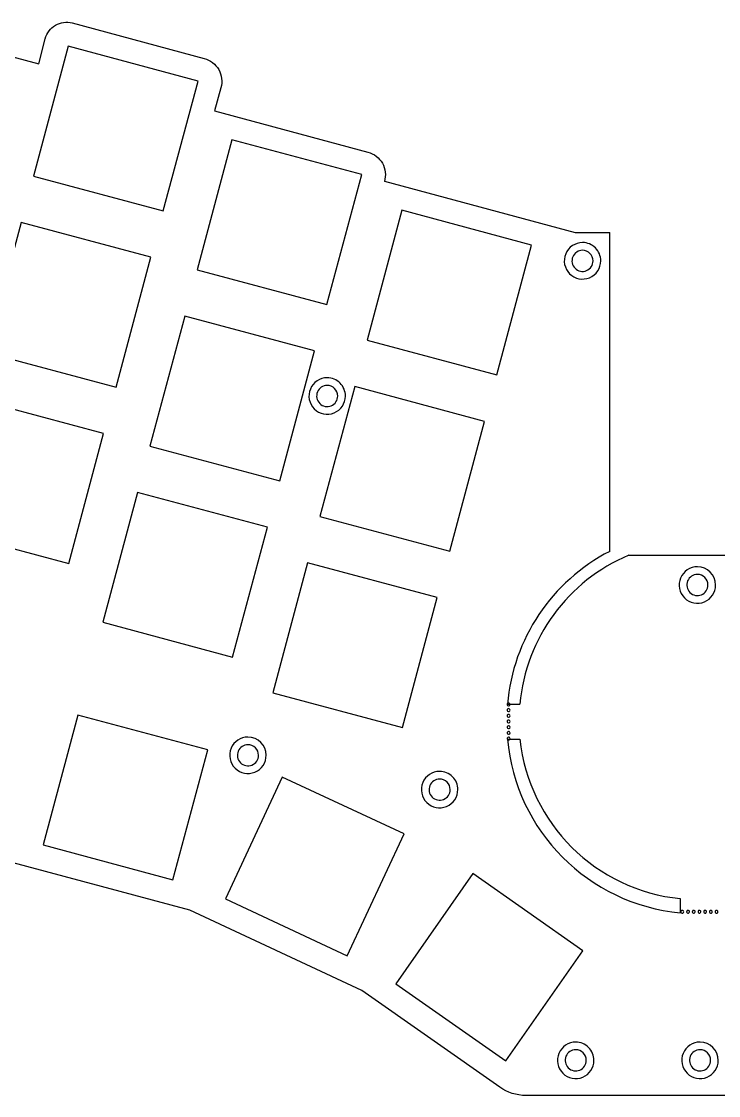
# Model space of a CAD drawing. Extents: x 0 to 291, y -112 to -1.
# Drawn here: x 75.1 to 147.7, y -112.4 to -0.6 of the extents above; entities that cross this region are included whole.
import ezdxf

# ---------------------------------------------------------------- set-up
doc = ezdxf.new("R2010")
doc.units = 0
doc.layers.get('0').update_dxf_attribs({"linetype": 'CONTINUOUS'})

msp = doc.modelspace()

# ---------------------------------------------------------------- linework, layer by layer
at = {"color": 7}
for points in [[(60.705922, -0.694196), (76.92499, -5.040027)], [(80.396545, -0.792876), (94.150841, -4.477779)], [(76.92499, -5.040027), (77.595839, -2.429207)], [(95.898612, -7.540667), (95.228201, -9.944761)], [(95.228201, -9.944761), (111.214082, -14.227521)], [(112.935862, -17.275685), (132.803719, -22.596978)], [(132.803719, -22.596978), (136.405467, -22.591524)], [(136.405467, -55.801465), (136.405467, -22.591524)], [(138.405463, -56.201464), (152.805438, -56.201464)], [(125.745486, -71.701437), (127.045484, -71.701437)], [(92.652642, -93.162538), (21.312561, -74.05473)], [(125.745486, -75.34143), (127.045484, -75.34143)], [(143.765454, -91.951401), (143.765454, -93.431398)], [(110.572305, -101.519123), (92.652642, -93.162538)], [(124.954737, -111.591262), (110.572305, -101.519123)], [(163.742662, -112.448711), (127.66586, -112.446278)]]:
    msp.add_lwpolyline(points, dxfattribs=at)
for points in [[(93.508491, -6.832811), (79.985554, -3.20935), (76.362093, -16.732287), (89.88503, -20.355748)], [(110.56696, -16.579984), (97.044023, -12.956523), (93.420562, -26.47946), (106.943499, -30.102921)], [(128.27247, -23.912348), (114.749533, -20.288887), (111.126073, -33.811824), (124.64901, -37.435285)], [(88.590937, -25.185367), (75.068, -21.561907), (71.444539, -35.084844), (84.967476, -38.708304)], [(133.575472, -23.651522)], [(133.575472, -24.451521)], [(105.649408, -34.932546), (92.126471, -31.309085), (88.50301, -44.832022), (102.025947, -48.455483)], [(106.969191, -37.727288)], [(123.354919, -42.264912), (109.831982, -38.641451), (106.208522, -52.164388), (119.731459, -55.787849)], [(106.969191, -38.527287)], [(83.67338, -43.537928), (70.150443, -39.914467), (66.526982, -53.437404), (80.049919, -57.060865)], [(100.731852, -53.285097), (87.208915, -49.661637), (83.585455, -63.184574), (97.108392, -66.808034)], [(118.437367, -60.617467), (104.91443, -56.994007), (101.290969, -70.516944), (114.813906, -74.140404)], [(145.545451, -57.401462)], [(145.545451, -58.201461)], [(125.875486, -71.580187)], [(125.875486, -71.580188)], [(125.875486, -71.580188)], [(125.875486, -71.580188)], [(125.875486, -71.580188)], [(125.875486, -72.173936)], [(125.875486, -72.173936)], [(125.875486, -72.173936)], [(125.875486, -72.173936)], [(125.875486, -72.173936)], [(94.520207, -76.46728), (80.99727, -72.84382), (77.37381, -86.366757), (90.896747, -89.990217)], [(125.875486, -72.767685)], [(125.875486, -72.767685)], [(125.875486, -72.767685)], [(125.875486, -72.767685)], [(125.875486, -72.767685)], [(125.875486, -73.361434)], [(125.875486, -73.361434)], [(125.875486, -73.361434)], [(125.875486, -73.361434)], [(125.875486, -73.361434)], [(125.875486, -73.955183)], [(125.875486, -73.955183)], [(125.875486, -73.955183)], [(125.875486, -73.955183)], [(125.875486, -73.955183)], [(125.875486, -74.548932)], [(125.875486, -74.548932)], [(125.875486, -74.548932)], [(125.875486, -74.548932)], [(125.875486, -74.548932)], [(98.708986, -75.12703)], [(98.708986, -75.927028)], [(125.875486, -75.142681)], [(125.875486, -75.142681)], [(125.875486, -75.142681)], [(125.875486, -75.142681)], [(125.875486, -75.142681)], [(114.982977, -85.213614), (102.29469, -79.296969), (96.378046, -91.985256), (109.066332, -97.9019)], [(118.680488, -78.699452)], [(118.680488, -79.499451)], [(133.6161, -97.380388), (122.147992, -89.350332), (114.117936, -100.81844), (125.586044, -108.848496)], [(143.974203, -93.171399)], [(143.974203, -93.171399)], [(143.974203, -93.171399)], [(143.974203, -93.171399)], [(143.974203, -93.171399)], [(144.567952, -93.171399)], [(144.567952, -93.171399)], [(144.567952, -93.171399)], [(144.567952, -93.171399)], [(144.567952, -93.171399)], [(145.161701, -93.171399)], [(145.161701, -93.171399)], [(145.161701, -93.171399)], [(145.161701, -93.171399)], [(145.161701, -93.171399)], [(145.75545, -93.171399)], [(145.75545, -93.171399)], [(145.75545, -93.171399)], [(145.75545, -93.171399)], [(145.75545, -93.171399)], [(146.349199, -93.171399)], [(146.349199, -93.171399)], [(146.349199, -93.171399)], [(146.349199, -93.171399)], [(146.349199, -93.171399)], [(146.942948, -93.171399)], [(146.942948, -93.171399)], [(146.942948, -93.171399)], [(146.942948, -93.171399)], [(146.942948, -93.171399)], [(147.536697, -93.171399)], [(147.536697, -93.171399)], [(147.536697, -93.171399)], [(147.536697, -93.171399)], [(147.536697, -93.171399)], [(132.867002, -106.8874)], [(145.818979, -106.8874)], [(132.867002, -107.687399)], [(145.818979, -107.687399)]]:
    msp.add_lwpolyline(points, close=True, dxfattribs=at)
for points in [[(77.595839, -2.429207), (77.747466, -1.839105), (78.128767, -1.334143), (78.654835, -1.026785)], [(78.654835, -1.026785), (79.180889, -0.719435), (79.808028, -0.635208), (80.396545, -0.792876)], [(94.150841, -4.477779), (94.790655, -4.649195), (95.335357, -5.069335), (95.663644, -5.644628)], [(95.663644, -5.644628), (95.991934, -6.219938), (96.07653, -6.902641), (95.898612, -7.540667)], [(111.214082, -14.227521), (111.850434, -14.398007), (112.391397, -14.81742), (112.715042, -15.39122)], [(112.715042, -15.39122), (113.038683, -15.965041), (113.117783, -16.644948), (112.934507, -17.277724)], [(133.575472, -23.651522), (132.806995, -23.651522), (132.114187, -24.114441), (131.820104, -24.824421)], [(133.575472, -24.451521), (133.130564, -24.451521), (132.729465, -24.719527), (132.559206, -25.130568)], [(134.918972, -24.208018), (134.562654, -23.8517), (134.079382, -23.651522), (133.575472, -23.651522)], [(134.353288, -24.773703), (134.146998, -24.567413), (133.86721, -24.451521), (133.575472, -24.451521)], [(135.475469, -25.551519), (135.475469, -25.047608), (135.275291, -24.564337), (134.918972, -24.208018)], [(131.820104, -24.824421), (131.526021, -25.534402), (131.688576, -26.351624), (132.231971, -26.895019)], [(132.559206, -25.130568), (132.388947, -25.541609), (132.483059, -26.014738), (132.797656, -26.329335)], [(133.996423, -26.567784), (134.407464, -26.397526), (134.67547, -25.996426), (134.67547, -25.551519)], [(134.302569, -27.306887), (135.012549, -27.012803), (135.475469, -26.319996), (135.475469, -25.551519)], [(134.67547, -25.551519), (134.67547, -25.259781), (134.559578, -24.979992), (134.353288, -24.773703)], [(132.797656, -26.329335), (133.112253, -26.643932), (133.585382, -26.738043), (133.996423, -26.567784)], [(132.231971, -26.895019), (132.775367, -27.438414), (133.592589, -27.60097), (134.302569, -27.306887)], [(106.969191, -37.727288), (106.200714, -37.727288), (105.507907, -38.190207), (105.213823, -38.900187)], [(108.312692, -38.283784), (107.956373, -37.927466), (107.473102, -37.727288), (106.969191, -37.727288)], [(105.213823, -38.900187), (104.91974, -39.610168), (105.082295, -40.42739), (105.625691, -40.970785)], [(106.969191, -38.527287), (106.524283, -38.527287), (106.123184, -38.795293), (105.952925, -39.206334)], [(107.747007, -38.849469), (107.540718, -38.643179), (107.260929, -38.527287), (106.969191, -38.527287)], [(108.069189, -39.627285), (108.069189, -39.335547), (107.953297, -39.055758), (107.747007, -38.849469)], [(108.869188, -39.627285), (108.869188, -39.123374), (108.66901, -38.640103), (108.312692, -38.283784)], [(105.952925, -39.206334), (105.782667, -39.617375), (105.876778, -40.090504), (106.191375, -40.405101)], [(107.390142, -40.64355), (107.801183, -40.473292), (108.069189, -40.072192), (108.069189, -39.627285)], [(107.696288, -41.382653), (108.406268, -41.088569), (108.869188, -40.395762), (108.869188, -39.627285)], [(105.625691, -40.970785), (106.169086, -41.51418), (106.986308, -41.676736), (107.696288, -41.382653)], [(106.191375, -40.405101), (106.505972, -40.719698), (106.979101, -40.813809), (107.390142, -40.64355)], [(136.405467, -55.801465), (130.359145, -58.92107), (126.334974, -64.923351), (125.745485, -71.701437)], [(138.405463, -56.201464), (132.039091, -58.863821), (127.667288, -64.828868), (127.045483, -71.701437)], [(145.545451, -57.401462), (144.776974, -57.401462), (144.084166, -57.864381), (143.790083, -58.574362)], [(147.445447, -59.301459), (147.445447, -58.25212), (146.59479, -57.401462), (145.545451, -57.401462)], [(143.790083, -58.574362), (143.495999, -59.284342), (143.658555, -60.101564), (144.20195, -60.644959)], [(144.529185, -58.880508), (144.358926, -59.291549), (144.453037, -59.764678), (144.767635, -60.079275)], [(145.545451, -58.201461), (145.100543, -58.201461), (144.699444, -58.469467), (144.529185, -58.880508)], [(146.323267, -58.523643), (146.116977, -58.317353), (145.837188, -58.201461), (145.545451, -58.201461)], [(146.645449, -59.301459), (146.645449, -59.009721), (146.529556, -58.729932), (146.323267, -58.523643)], [(144.767635, -60.079275), (145.082232, -60.393872), (145.555361, -60.487983), (145.966402, -60.317724)], [(145.966402, -60.317724), (146.377443, -60.147466), (146.645449, -59.746366), (146.645449, -59.301459)], [(146.272548, -61.056827), (146.982528, -60.762743), (147.445447, -60.069936), (147.445447, -59.301459)], [(144.20195, -60.644959), (144.745345, -61.188355), (145.562568, -61.35091), (146.272548, -61.056827)], [(125.736904, -71.672784), (125.713687, -71.728835), (125.72652, -71.793353), (125.76942, -71.836253)], [(125.736904, -71.672785), (125.713687, -71.728835), (125.726521, -71.793353), (125.76942, -71.836252)], [(125.736904, -71.672785), (125.713687, -71.728835), (125.726521, -71.793353), (125.76942, -71.836252)], [(125.736904, -71.672785), (125.713687, -71.728835), (125.726521, -71.793353), (125.76942, -71.836252)], [(125.736904, -71.672785), (125.713687, -71.728835), (125.726521, -71.793353), (125.76942, -71.836252)], [(125.736904, -72.266533), (125.713687, -72.322584), (125.726521, -72.387102), (125.76942, -72.430001)], [(125.736904, -72.266533), (125.713687, -72.322584), (125.72652, -72.387102), (125.76942, -72.430002)], [(125.736904, -72.266533), (125.713687, -72.322584), (125.726521, -72.387102), (125.76942, -72.430001)], [(125.736904, -72.266533), (125.713687, -72.322584), (125.726521, -72.387102), (125.76942, -72.430001)], [(125.736904, -72.266533), (125.713687, -72.322584), (125.726521, -72.387102), (125.76942, -72.430001)], [(125.875486, -71.580187), (125.814816, -71.580187), (125.760121, -71.616733), (125.736904, -71.672784)], [(125.875486, -71.580188), (125.814817, -71.580188), (125.760121, -71.616734), (125.736904, -71.672785)], [(125.875486, -71.580188), (125.814817, -71.580188), (125.760121, -71.616734), (125.736904, -71.672785)], [(125.875486, -71.580188), (125.814817, -71.580188), (125.760121, -71.616734), (125.736904, -71.672785)], [(125.875486, -71.580188), (125.814817, -71.580188), (125.760121, -71.616734), (125.736904, -71.672785)], [(125.875486, -72.173936), (125.814817, -72.173936), (125.760121, -72.210483), (125.736904, -72.266533)], [(125.875486, -72.173936), (125.814816, -72.173936), (125.760121, -72.210482), (125.736904, -72.266533)], [(125.875486, -72.173936), (125.814817, -72.173936), (125.760121, -72.210483), (125.736904, -72.266533)], [(125.875486, -72.173936), (125.814817, -72.173936), (125.760121, -72.210483), (125.736904, -72.266533)], [(125.875486, -72.173936), (125.814817, -72.173936), (125.760121, -72.210483), (125.736904, -72.266533)], [(125.76942, -71.836252), (125.81232, -71.879152), (125.876837, -71.891985), (125.932888, -71.868768)], [(125.76942, -71.836252), (125.81232, -71.879152), (125.876837, -71.891985), (125.932888, -71.868768)], [(125.76942, -71.836252), (125.81232, -71.879152), (125.876837, -71.891985), (125.932888, -71.868768)], [(125.76942, -71.836252), (125.81232, -71.879152), (125.876837, -71.891985), (125.932888, -71.868768)], [(125.76942, -71.836253), (125.812319, -71.879152), (125.876837, -71.891986), (125.932888, -71.868768)], [(125.76942, -72.430001), (125.81232, -72.472901), (125.876837, -72.485734), (125.932888, -72.462517)], [(125.76942, -72.430001), (125.81232, -72.472901), (125.876837, -72.485734), (125.932888, -72.462517)], [(125.76942, -72.430001), (125.81232, -72.472901), (125.876837, -72.485734), (125.932888, -72.462517)], [(125.76942, -72.430001), (125.81232, -72.472901), (125.876837, -72.485734), (125.932888, -72.462517)], [(125.76942, -72.430002), (125.812319, -72.472901), (125.876837, -72.485734), (125.932888, -72.462517)], [(125.981551, -71.624121), (125.953421, -71.595991), (125.915268, -71.580187), (125.875486, -71.580187)], [(125.981551, -71.624121), (125.953421, -71.595991), (125.915268, -71.580188), (125.875486, -71.580188)], [(125.981551, -71.624121), (125.953421, -71.595991), (125.915268, -71.580188), (125.875486, -71.580188)], [(125.981551, -71.624121), (125.953421, -71.595991), (125.915268, -71.580188), (125.875486, -71.580188)], [(125.981551, -71.624121), (125.953421, -71.595991), (125.915268, -71.580188), (125.875486, -71.580188)], [(125.981551, -72.21787), (125.953421, -72.18974), (125.915268, -72.173936), (125.875486, -72.173936)], [(125.981551, -72.21787), (125.953421, -72.189739), (125.915268, -72.173936), (125.875486, -72.173936)], [(125.981551, -72.21787), (125.953421, -72.18974), (125.915268, -72.173936), (125.875486, -72.173936)], [(125.981551, -72.21787), (125.953421, -72.18974), (125.915268, -72.173936), (125.875486, -72.173936)], [(125.981551, -72.21787), (125.953421, -72.18974), (125.915268, -72.173936), (125.875486, -72.173936)], [(125.932888, -71.868768), (125.988939, -71.845551), (126.025485, -71.790856), (126.025485, -71.730187)], [(125.932888, -71.868768), (125.988939, -71.845551), (126.025485, -71.790856), (126.025485, -71.730187)], [(125.932888, -71.868768), (125.988939, -71.845551), (126.025485, -71.790856), (126.025485, -71.730187)], [(125.932888, -71.868768), (125.988939, -71.845551), (126.025485, -71.790856), (126.025485, -71.730187)], [(125.932888, -71.868768), (125.988939, -71.845551), (126.025485, -71.790856), (126.025485, -71.730187)], [(125.932888, -72.462517), (125.988939, -72.4393), (126.025485, -72.384605), (126.025485, -72.323936)], [(125.932888, -72.462517), (125.988939, -72.4393), (126.025485, -72.384605), (126.025485, -72.323936)], [(125.932888, -72.462517), (125.988939, -72.4393), (126.025485, -72.384605), (126.025485, -72.323936)], [(125.932888, -72.462517), (125.988939, -72.4393), (126.025485, -72.384605), (126.025485, -72.323936)], [(125.932888, -72.462517), (125.988939, -72.4393), (126.025485, -72.384605), (126.025485, -72.323936)], [(126.025485, -71.730187), (126.025485, -71.690404), (126.009681, -71.652252), (125.981551, -71.624121)], [(126.025485, -71.730187), (126.025485, -71.690404), (126.009682, -71.652251), (125.981551, -71.624121)], [(126.025485, -71.730187), (126.025485, -71.690404), (126.009681, -71.652252), (125.981551, -71.624121)], [(126.025485, -71.730187), (126.025485, -71.690404), (126.009681, -71.652252), (125.981551, -71.624121)], [(126.025485, -71.730187), (126.025485, -71.690404), (126.009681, -71.652252), (125.981551, -71.624121)], [(126.025485, -72.323936), (126.025485, -72.284153), (126.009681, -72.246001), (125.981551, -72.21787)], [(126.025485, -72.323936), (126.025485, -72.284153), (126.009682, -72.246), (125.981551, -72.21787)], [(126.025485, -72.323936), (126.025485, -72.284153), (126.009681, -72.246001), (125.981551, -72.21787)], [(126.025485, -72.323936), (126.025485, -72.284153), (126.009681, -72.246001), (125.981551, -72.21787)], [(126.025485, -72.323936), (126.025485, -72.284153), (126.009681, -72.246001), (125.981551, -72.21787)], [(125.736904, -72.860282), (125.713687, -72.916333), (125.726521, -72.980851), (125.76942, -73.02375)], [(125.736904, -72.860282), (125.713687, -72.916333), (125.72652, -72.980851), (125.76942, -73.02375)], [(125.736904, -72.860282), (125.713687, -72.916333), (125.726521, -72.980851), (125.76942, -73.02375)], [(125.736904, -72.860282), (125.713687, -72.916333), (125.726521, -72.980851), (125.76942, -73.02375)], [(125.736904, -72.860282), (125.713687, -72.916333), (125.726521, -72.980851), (125.76942, -73.02375)], [(125.736904, -73.454031), (125.713687, -73.510082), (125.726521, -73.5746), (125.76942, -73.617499)], [(125.736904, -73.454031), (125.713687, -73.510082), (125.72652, -73.5746), (125.76942, -73.617499)], [(125.736904, -73.454031), (125.713687, -73.510082), (125.726521, -73.5746), (125.76942, -73.617499)], [(125.736904, -73.454031), (125.713687, -73.510082), (125.726521, -73.5746), (125.76942, -73.617499)], [(125.736904, -73.454031), (125.713687, -73.510082), (125.726521, -73.5746), (125.76942, -73.617499)], [(125.875486, -72.767685), (125.814817, -72.767685), (125.760121, -72.804232), (125.736904, -72.860282)], [(125.875486, -72.767685), (125.814816, -72.767685), (125.760121, -72.804231), (125.736904, -72.860282)], [(125.875486, -72.767685), (125.814817, -72.767685), (125.760121, -72.804232), (125.736904, -72.860282)], [(125.875486, -72.767685), (125.814817, -72.767685), (125.760121, -72.804232), (125.736904, -72.860282)], [(125.875486, -72.767685), (125.814817, -72.767685), (125.760121, -72.804232), (125.736904, -72.860282)], [(125.875486, -73.361434), (125.814817, -73.361434), (125.760121, -73.39798), (125.736904, -73.454031)], [(125.875486, -73.361434), (125.814816, -73.361434), (125.760121, -73.39798), (125.736904, -73.454031)], [(125.875486, -73.361434), (125.814817, -73.361434), (125.760121, -73.39798), (125.736904, -73.454031)], [(125.875486, -73.361434), (125.814817, -73.361434), (125.760121, -73.39798), (125.736904, -73.454031)], [(125.875486, -73.361434), (125.814817, -73.361434), (125.760121, -73.39798), (125.736904, -73.454031)], [(125.76942, -73.02375), (125.81232, -73.06665), (125.876837, -73.079483), (125.932888, -73.056266)], [(125.76942, -73.02375), (125.812319, -73.06665), (125.876837, -73.079483), (125.932888, -73.056266)], [(125.76942, -73.02375), (125.81232, -73.06665), (125.876837, -73.079483), (125.932888, -73.056266)], [(125.76942, -73.02375), (125.81232, -73.06665), (125.876837, -73.079483), (125.932888, -73.056266)], [(125.76942, -73.02375), (125.81232, -73.06665), (125.876837, -73.079483), (125.932888, -73.056266)], [(125.76942, -73.617499), (125.81232, -73.660399), (125.876837, -73.673232), (125.932888, -73.650015)], [(125.76942, -73.617499), (125.812319, -73.660399), (125.876837, -73.673232), (125.932888, -73.650015)], [(125.76942, -73.617499), (125.81232, -73.660399), (125.876837, -73.673232), (125.932888, -73.650015)], [(125.76942, -73.617499), (125.81232, -73.660399), (125.876837, -73.673232), (125.932888, -73.650015)], [(125.76942, -73.617499), (125.81232, -73.660399), (125.876837, -73.673232), (125.932888, -73.650015)], [(125.981551, -72.811619), (125.953421, -72.783489), (125.915268, -72.767685), (125.875486, -72.767685)], [(125.981551, -72.811619), (125.953421, -72.783488), (125.915268, -72.767685), (125.875486, -72.767685)], [(125.981551, -72.811619), (125.953421, -72.783489), (125.915268, -72.767685), (125.875486, -72.767685)], [(125.981551, -72.811619), (125.953421, -72.783489), (125.915268, -72.767685), (125.875486, -72.767685)], [(125.981551, -72.811619), (125.953421, -72.783489), (125.915268, -72.767685), (125.875486, -72.767685)], [(125.981551, -73.405368), (125.953421, -73.377238), (125.915268, -73.361434), (125.875486, -73.361434)], [(125.981551, -73.405368), (125.953421, -73.377237), (125.915268, -73.361434), (125.875486, -73.361434)], [(125.981551, -73.405368), (125.953421, -73.377238), (125.915268, -73.361434), (125.875486, -73.361434)], [(125.981551, -73.405368), (125.953421, -73.377238), (125.915268, -73.361434), (125.875486, -73.361434)], [(125.981551, -73.405368), (125.953421, -73.377238), (125.915268, -73.361434), (125.875486, -73.361434)], [(125.932888, -73.056266), (125.988939, -73.033049), (126.025485, -72.978354), (126.025485, -72.917685)], [(125.932888, -73.056266), (125.988939, -73.033049), (126.025485, -72.978354), (126.025485, -72.917685)], [(125.932888, -73.056266), (125.988939, -73.033049), (126.025485, -72.978354), (126.025485, -72.917685)], [(125.932888, -73.056266), (125.988939, -73.033049), (126.025485, -72.978354), (126.025485, -72.917685)], [(125.932888, -73.056266), (125.988939, -73.033049), (126.025485, -72.978354), (126.025485, -72.917685)], [(125.932888, -73.650015), (125.988939, -73.626798), (126.025485, -73.572103), (126.025485, -73.511434)], [(125.932888, -73.650015), (125.988939, -73.626798), (126.025485, -73.572103), (126.025485, -73.511434)], [(125.932888, -73.650015), (125.988939, -73.626798), (126.025485, -73.572103), (126.025485, -73.511434)], [(125.932888, -73.650015), (125.988939, -73.626798), (126.025485, -73.572103), (126.025485, -73.511434)], [(125.932888, -73.650015), (125.988939, -73.626798), (126.025485, -73.572103), (126.025485, -73.511434)], [(126.025485, -72.917685), (126.025485, -72.877902), (126.009681, -72.839749), (125.981551, -72.811619)], [(126.025485, -72.917685), (126.025485, -72.877902), (126.009682, -72.839749), (125.981551, -72.811619)], [(126.025485, -72.917685), (126.025485, -72.877902), (126.009681, -72.839749), (125.981551, -72.811619)], [(126.025485, -72.917685), (126.025485, -72.877902), (126.009681, -72.839749), (125.981551, -72.811619)], [(126.025485, -72.917685), (126.025485, -72.877902), (126.009681, -72.839749), (125.981551, -72.811619)], [(126.025485, -73.511434), (126.025485, -73.471651), (126.009681, -73.433498), (125.981551, -73.405368)], [(126.025485, -73.511434), (126.025485, -73.471651), (126.009682, -73.433498), (125.981551, -73.405368)], [(126.025485, -73.511434), (126.025485, -73.471651), (126.009681, -73.433498), (125.981551, -73.405368)], [(126.025485, -73.511434), (126.025485, -73.471651), (126.009681, -73.433498), (125.981551, -73.405368)], [(126.025485, -73.511434), (126.025485, -73.471651), (126.009681, -73.433498), (125.981551, -73.405368)], [(125.736904, -74.04778), (125.713687, -74.103831), (125.726521, -74.168349), (125.76942, -74.211248)], [(125.736904, -74.04778), (125.713687, -74.103831), (125.72652, -74.168349), (125.76942, -74.211248)], [(125.736904, -74.04778), (125.713687, -74.103831), (125.726521, -74.168349), (125.76942, -74.211248)], [(125.736904, -74.04778), (125.713687, -74.103831), (125.726521, -74.168349), (125.76942, -74.211248)], [(125.736904, -74.04778), (125.713687, -74.103831), (125.726521, -74.168349), (125.76942, -74.211248)], [(125.736904, -74.641529), (125.713687, -74.69758), (125.726521, -74.762097), (125.76942, -74.804997)], [(125.736904, -74.641529), (125.713687, -74.69758), (125.72652, -74.762098), (125.76942, -74.804997)], [(125.736904, -74.641529), (125.713687, -74.69758), (125.726521, -74.762097), (125.76942, -74.804997)], [(125.736904, -74.641529), (125.713687, -74.69758), (125.726521, -74.762097), (125.76942, -74.804997)], [(125.736904, -74.641529), (125.713687, -74.69758), (125.726521, -74.762097), (125.76942, -74.804997)], [(125.875486, -73.955183), (125.814817, -73.955183), (125.760121, -73.991729), (125.736904, -74.04778)], [(125.875486, -73.955183), (125.814816, -73.955183), (125.760121, -73.991729), (125.736904, -74.04778)], [(125.875486, -73.955183), (125.814817, -73.955183), (125.760121, -73.991729), (125.736904, -74.04778)], [(125.875486, -73.955183), (125.814817, -73.955183), (125.760121, -73.991729), (125.736904, -74.04778)], [(125.875486, -73.955183), (125.814817, -73.955183), (125.760121, -73.991729), (125.736904, -74.04778)], [(125.875486, -74.548932), (125.814817, -74.548932), (125.760121, -74.585478), (125.736904, -74.641529)], [(125.875486, -74.548932), (125.814816, -74.548932), (125.760121, -74.585478), (125.736904, -74.641529)], [(125.875486, -74.548932), (125.814817, -74.548932), (125.760121, -74.585478), (125.736904, -74.641529)], [(125.875486, -74.548932), (125.814817, -74.548932), (125.760121, -74.585478), (125.736904, -74.641529)], [(125.875486, -74.548932), (125.814817, -74.548932), (125.760121, -74.585478), (125.736904, -74.641529)], [(125.76942, -74.211248), (125.81232, -74.254147), (125.876837, -74.266981), (125.932888, -74.243764)], [(125.76942, -74.211248), (125.812319, -74.254148), (125.876837, -74.266981), (125.932888, -74.243764)], [(125.76942, -74.211248), (125.81232, -74.254147), (125.876837, -74.266981), (125.932888, -74.243764)], [(125.76942, -74.211248), (125.81232, -74.254147), (125.876837, -74.266981), (125.932888, -74.243764)], [(125.76942, -74.211248), (125.81232, -74.254147), (125.876837, -74.266981), (125.932888, -74.243764)], [(125.76942, -74.804997), (125.81232, -74.847896), (125.876837, -74.86073), (125.932888, -74.837513)], [(125.76942, -74.804997), (125.812319, -74.847897), (125.876837, -74.86073), (125.932888, -74.837513)], [(125.76942, -74.804997), (125.81232, -74.847896), (125.876837, -74.86073), (125.932888, -74.837513)], [(125.76942, -74.804997), (125.81232, -74.847896), (125.876837, -74.86073), (125.932888, -74.837513)], [(125.76942, -74.804997), (125.81232, -74.847896), (125.876837, -74.86073), (125.932888, -74.837513)], [(125.981551, -73.999117), (125.953421, -73.970987), (125.915268, -73.955183), (125.875486, -73.955183)], [(125.981551, -73.999117), (125.953421, -73.970986), (125.915268, -73.955183), (125.875486, -73.955183)], [(125.981551, -73.999117), (125.953421, -73.970987), (125.915268, -73.955183), (125.875486, -73.955183)], [(125.981551, -73.999117), (125.953421, -73.970987), (125.915268, -73.955183), (125.875486, -73.955183)], [(125.981551, -73.999117), (125.953421, -73.970987), (125.915268, -73.955183), (125.875486, -73.955183)], [(125.981551, -74.592866), (125.953421, -74.564736), (125.915268, -74.548932), (125.875486, -74.548932)], [(125.981551, -74.592866), (125.953421, -74.564735), (125.915268, -74.548932), (125.875486, -74.548932)], [(125.981551, -74.592866), (125.953421, -74.564736), (125.915268, -74.548932), (125.875486, -74.548932)], [(125.981551, -74.592866), (125.953421, -74.564736), (125.915268, -74.548932), (125.875486, -74.548932)], [(125.981551, -74.592866), (125.953421, -74.564736), (125.915268, -74.548932), (125.875486, -74.548932)], [(125.932888, -74.243764), (125.988939, -74.220547), (126.025485, -74.165852), (126.025485, -74.105183)], [(125.932888, -74.243764), (125.988939, -74.220547), (126.025485, -74.165852), (126.025485, -74.105183)], [(125.932888, -74.243764), (125.988939, -74.220547), (126.025485, -74.165852), (126.025485, -74.105183)], [(125.932888, -74.243764), (125.988939, -74.220547), (126.025485, -74.165852), (126.025485, -74.105183)], [(125.932888, -74.243764), (125.988939, -74.220547), (126.025485, -74.165852), (126.025485, -74.105183)], [(125.932888, -74.837513), (125.988939, -74.814296), (126.025485, -74.759601), (126.025485, -74.698931)], [(125.932888, -74.837513), (125.988939, -74.814296), (126.025485, -74.759601), (126.025485, -74.698931)], [(125.932888, -74.837513), (125.988939, -74.814296), (126.025485, -74.759601), (126.025485, -74.698931)], [(125.932888, -74.837513), (125.988939, -74.814296), (126.025485, -74.759601), (126.025485, -74.698931)], [(125.932888, -74.837513), (125.988939, -74.814296), (126.025485, -74.759601), (126.025485, -74.698931)], [(126.025485, -74.105183), (126.025485, -74.0654), (126.009681, -74.027247), (125.981551, -73.999117)], [(126.025485, -74.105183), (126.025485, -74.0654), (126.009682, -74.027247), (125.981551, -73.999117)], [(126.025485, -74.105183), (126.025485, -74.0654), (126.009681, -74.027247), (125.981551, -73.999117)], [(126.025485, -74.105183), (126.025485, -74.0654), (126.009681, -74.027247), (125.981551, -73.999117)], [(126.025485, -74.105183), (126.025485, -74.0654), (126.009681, -74.027247), (125.981551, -73.999117)], [(126.025485, -74.698931), (126.025485, -74.659149), (126.009681, -74.620996), (125.981551, -74.592866)], [(126.025485, -74.698931), (126.025485, -74.659149), (126.009682, -74.620996), (125.981551, -74.592866)], [(126.025485, -74.698931), (126.025485, -74.659149), (126.009681, -74.620996), (125.981551, -74.592866)], [(126.025485, -74.698931), (126.025485, -74.659149), (126.009681, -74.620996), (125.981551, -74.592866)], [(126.025485, -74.698931), (126.025485, -74.659149), (126.009681, -74.620996), (125.981551, -74.592866)], [(98.708986, -75.12703), (97.940509, -75.12703), (97.247701, -75.589949), (96.953618, -76.299929)], [(98.708986, -75.927028), (98.264078, -75.927028), (97.862979, -76.195034), (97.69272, -76.606075)], [(100.608982, -77.027026), (100.608982, -75.977687), (99.758325, -75.12703), (98.708986, -75.12703)], [(99.486802, -76.24921), (99.280512, -76.042921), (99.000723, -75.927028), (98.708986, -75.927028)], [(125.736904, -75.235278), (125.713687, -75.291329), (125.726521, -75.355846), (125.76942, -75.398746)], [(125.736904, -75.235278), (125.713687, -75.291329), (125.72652, -75.355847), (125.76942, -75.398746)], [(125.736904, -75.235278), (125.713687, -75.291329), (125.726521, -75.355846), (125.76942, -75.398746)], [(125.736904, -75.235278), (125.713687, -75.291329), (125.726521, -75.355846), (125.76942, -75.398746)], [(125.736904, -75.235278), (125.713687, -75.291329), (125.726521, -75.355846), (125.76942, -75.398746)], [(125.875486, -75.142681), (125.814817, -75.142681), (125.760121, -75.179227), (125.736904, -75.235278)], [(125.875486, -75.142681), (125.814816, -75.142681), (125.760121, -75.179227), (125.736904, -75.235278)], [(125.875486, -75.142681), (125.814817, -75.142681), (125.760121, -75.179227), (125.736904, -75.235278)], [(125.875486, -75.142681), (125.814817, -75.142681), (125.760121, -75.179227), (125.736904, -75.235278)], [(125.875486, -75.142681), (125.814817, -75.142681), (125.760121, -75.179227), (125.736904, -75.235278)], [(125.745486, -75.34143), (126.612839, -84.923726), (134.186593, -92.526901), (143.765454, -93.431398)], [(125.76942, -75.398746), (125.81232, -75.441645), (125.876837, -75.454479), (125.932888, -75.431262)], [(125.76942, -75.398746), (125.812319, -75.441646), (125.876837, -75.454479), (125.932888, -75.431262)], [(125.76942, -75.398746), (125.81232, -75.441645), (125.876837, -75.454479), (125.932888, -75.431262)], [(125.76942, -75.398746), (125.81232, -75.441645), (125.876837, -75.454479), (125.932888, -75.431262)], [(125.76942, -75.398746), (125.81232, -75.441645), (125.876837, -75.454479), (125.932888, -75.431262)], [(125.981551, -75.186615), (125.953421, -75.158485), (125.915268, -75.142681), (125.875486, -75.142681)], [(125.981551, -75.186615), (125.953421, -75.158484), (125.915268, -75.142681), (125.875486, -75.142681)], [(125.981551, -75.186615), (125.953421, -75.158485), (125.915268, -75.142681), (125.875486, -75.142681)], [(125.981551, -75.186615), (125.953421, -75.158485), (125.915268, -75.142681), (125.875486, -75.142681)], [(125.981551, -75.186615), (125.953421, -75.158485), (125.915268, -75.142681), (125.875486, -75.142681)], [(125.932888, -75.431262), (125.988939, -75.408045), (126.025485, -75.353349), (126.025485, -75.29268)], [(125.932888, -75.431262), (125.988939, -75.408045), (126.025485, -75.35335), (126.025485, -75.29268)], [(125.932888, -75.431262), (125.988939, -75.408045), (126.025485, -75.353349), (126.025485, -75.29268)], [(125.932888, -75.431262), (125.988939, -75.408045), (126.025485, -75.353349), (126.025485, -75.29268)], [(125.932888, -75.431262), (125.988939, -75.408045), (126.025485, -75.353349), (126.025485, -75.29268)], [(126.025485, -75.29268), (126.025485, -75.252898), (126.009681, -75.214745), (125.981551, -75.186615)], [(126.025485, -75.29268), (126.025485, -75.252898), (126.009682, -75.214745), (125.981551, -75.186615)], [(126.025485, -75.29268), (126.025485, -75.252898), (126.009681, -75.214745), (125.981551, -75.186615)], [(126.025485, -75.29268), (126.025485, -75.252898), (126.009681, -75.214745), (125.981551, -75.186615)], [(126.025485, -75.29268), (126.025485, -75.252898), (126.009681, -75.214745), (125.981551, -75.186615)], [(127.045483, -75.34143), (127.988903, -84.135709), (134.96514, -91.06605), (143.765454, -91.951401)], [(96.953618, -76.299929), (96.659534, -77.009909), (96.82209, -77.827132), (97.365485, -78.370527)], [(97.69272, -76.606075), (97.522461, -77.017116), (97.616573, -77.490245), (97.93117, -77.804842)], [(99.129937, -78.043292), (99.540978, -77.873033), (99.808984, -77.471934), (99.808984, -77.027026)], [(99.436083, -78.782394), (100.146063, -78.488311), (100.608982, -77.795503), (100.608982, -77.027026)], [(99.808984, -77.027026), (99.808984, -76.735289), (99.693092, -76.4555), (99.486802, -76.24921)], [(97.93117, -77.804842), (98.245767, -78.11944), (98.718896, -78.213551), (99.129937, -78.043292)], [(97.365485, -78.370527), (97.908881, -78.913922), (98.726103, -79.076478), (99.436083, -78.782394)], [(118.680488, -78.699452), (117.912011, -78.699452), (117.219204, -79.162372), (116.92512, -79.872352)], [(120.023989, -79.255949), (119.66767, -78.89963), (119.184399, -78.699452), (118.680488, -78.699452)], [(120.580485, -80.599449), (120.580485, -80.095539), (120.380307, -79.612267), (120.023989, -79.255949)], [(116.92512, -79.872352), (116.631037, -80.582332), (116.793593, -81.399554), (117.336988, -81.94295)], [(117.664223, -80.178498), (117.493964, -80.589539), (117.588075, -81.062668), (117.902672, -81.377265)], [(118.680488, -79.499451), (118.235581, -79.499451), (117.834482, -79.767457), (117.664223, -80.178498)], [(119.458304, -79.821633), (119.252015, -79.615343), (118.972226, -79.499451), (118.680488, -79.499451)], [(119.780486, -80.599449), (119.780486, -80.307711), (119.664594, -80.027923), (119.458304, -79.821633)], [(117.902672, -81.377265), (118.21727, -81.691862), (118.690398, -81.785973), (119.101439, -81.615715)], [(119.101439, -81.615715), (119.512481, -81.445456), (119.780486, -81.044357), (119.780486, -80.599449)], [(119.407586, -82.354817), (120.117566, -82.060734), (120.580485, -81.367926), (120.580485, -80.599449)], [(117.336988, -81.94295), (117.880383, -82.486345), (118.697606, -82.6489), (119.407586, -82.354817)], [(143.835622, -93.263996), (143.812405, -93.320047), (143.825239, -93.384564), (143.868138, -93.427464)], [(143.835622, -93.263996), (143.812405, -93.320047), (143.825238, -93.384565), (143.868138, -93.427464)], [(143.835622, -93.263996), (143.812405, -93.320047), (143.825239, -93.384564), (143.868138, -93.427464)], [(143.835622, -93.263996), (143.812405, -93.320047), (143.825239, -93.384564), (143.868138, -93.427464)], [(143.835622, -93.263996), (143.812405, -93.320047), (143.825239, -93.384564), (143.868138, -93.427464)], [(143.974203, -93.171399), (143.913534, -93.171399), (143.858839, -93.207945), (143.835622, -93.263996)], [(143.974203, -93.171399), (143.913534, -93.171399), (143.858839, -93.207945), (143.835622, -93.263996)], [(143.974203, -93.171399), (143.913534, -93.171399), (143.858839, -93.207945), (143.835622, -93.263996)], [(143.974203, -93.171399), (143.913534, -93.171399), (143.858839, -93.207945), (143.835622, -93.263996)], [(143.974203, -93.171399), (143.913534, -93.171399), (143.858839, -93.207945), (143.835622, -93.263996)], [(143.868138, -93.427464), (143.911038, -93.470363), (143.975555, -93.483197), (144.031606, -93.45998)], [(143.868138, -93.427464), (143.911037, -93.470364), (143.975555, -93.483197), (144.031606, -93.45998)], [(143.868138, -93.427464), (143.911038, -93.470363), (143.975555, -93.483197), (144.031606, -93.45998)], [(143.868138, -93.427464), (143.911038, -93.470363), (143.975555, -93.483197), (144.031606, -93.45998)], [(143.868138, -93.427464), (143.911038, -93.470363), (143.975555, -93.483197), (144.031606, -93.45998)], [(144.080269, -93.215333), (144.052139, -93.187203), (144.013986, -93.171399), (143.974203, -93.171399)], [(144.080269, -93.215333), (144.052139, -93.187202), (144.013986, -93.171399), (143.974203, -93.171399)], [(144.080269, -93.215333), (144.052139, -93.187203), (144.013986, -93.171399), (143.974203, -93.171399)], [(144.080269, -93.215333), (144.052139, -93.187203), (144.013986, -93.171399), (143.974203, -93.171399)], [(144.080269, -93.215333), (144.052139, -93.187203), (144.013986, -93.171399), (143.974203, -93.171399)], [(144.031606, -93.45998), (144.087657, -93.436763), (144.124203, -93.382067), (144.124203, -93.321398)], [(144.031606, -93.45998), (144.087657, -93.436763), (144.124203, -93.382068), (144.124203, -93.321398)], [(144.031606, -93.45998), (144.087657, -93.436763), (144.124203, -93.382067), (144.124203, -93.321398)], [(144.031606, -93.45998), (144.087657, -93.436763), (144.124203, -93.382067), (144.124203, -93.321398)], [(144.031606, -93.45998), (144.087657, -93.436763), (144.124203, -93.382067), (144.124203, -93.321398)], [(144.124203, -93.321398), (144.124203, -93.281616), (144.108399, -93.243463), (144.080269, -93.215333)], [(144.124203, -93.321398), (144.124203, -93.281616), (144.1084, -93.243463), (144.080269, -93.215333)], [(144.124203, -93.321398), (144.124203, -93.281616), (144.108399, -93.243463), (144.080269, -93.215333)], [(144.124203, -93.321398), (144.124203, -93.281616), (144.108399, -93.243463), (144.080269, -93.215333)], [(144.124203, -93.321398), (144.124203, -93.281616), (144.108399, -93.243463), (144.080269, -93.215333)], [(144.429371, -93.263996), (144.406154, -93.320047), (144.418987, -93.384564), (144.461887, -93.427464)], [(144.429371, -93.263996), (144.406154, -93.320047), (144.418987, -93.384565), (144.461887, -93.427464)], [(144.429371, -93.263996), (144.406154, -93.320047), (144.418987, -93.384564), (144.461887, -93.427464)], [(144.429371, -93.263996), (144.406154, -93.320047), (144.418987, -93.384564), (144.461887, -93.427464)], [(144.429371, -93.263996), (144.406154, -93.320047), (144.418987, -93.384564), (144.461887, -93.427464)], [(144.567952, -93.171399), (144.507283, -93.171399), (144.452588, -93.207945), (144.429371, -93.263996)], [(144.567952, -93.171399), (144.507283, -93.171399), (144.452588, -93.207945), (144.429371, -93.263996)], [(144.567952, -93.171399), (144.507283, -93.171399), (144.452588, -93.207945), (144.429371, -93.263996)], [(144.567952, -93.171399), (144.507283, -93.171399), (144.452588, -93.207945), (144.429371, -93.263996)], [(144.567952, -93.171399), (144.507283, -93.171399), (144.452588, -93.207945), (144.429371, -93.263996)], [(144.461887, -93.427464), (144.504786, -93.470363), (144.569304, -93.483197), (144.625355, -93.45998)], [(144.461887, -93.427464), (144.504786, -93.470364), (144.569304, -93.483197), (144.625355, -93.45998)], [(144.461887, -93.427464), (144.504786, -93.470363), (144.569304, -93.483197), (144.625355, -93.45998)], [(144.461887, -93.427464), (144.504786, -93.470363), (144.569304, -93.483197), (144.625355, -93.45998)], [(144.461887, -93.427464), (144.504786, -93.470363), (144.569304, -93.483197), (144.625355, -93.45998)], [(144.674018, -93.215333), (144.645888, -93.187203), (144.607735, -93.171399), (144.567952, -93.171399)], [(144.674018, -93.215333), (144.645888, -93.187202), (144.607735, -93.171399), (144.567952, -93.171399)], [(144.674018, -93.215333), (144.645888, -93.187203), (144.607735, -93.171399), (144.567952, -93.171399)], [(144.674018, -93.215333), (144.645888, -93.187203), (144.607735, -93.171399), (144.567952, -93.171399)], [(144.674018, -93.215333), (144.645888, -93.187203), (144.607735, -93.171399), (144.567952, -93.171399)], [(144.625355, -93.45998), (144.681406, -93.436763), (144.717952, -93.382067), (144.717952, -93.321398)], [(144.625355, -93.45998), (144.681406, -93.436763), (144.717952, -93.382068), (144.717952, -93.321398)], [(144.625355, -93.45998), (144.681406, -93.436763), (144.717952, -93.382067), (144.717952, -93.321398)], [(144.625355, -93.45998), (144.681406, -93.436763), (144.717952, -93.382067), (144.717952, -93.321398)], [(144.625355, -93.45998), (144.681406, -93.436763), (144.717952, -93.382067), (144.717952, -93.321398)], [(144.717952, -93.321398), (144.717952, -93.281616), (144.702148, -93.243463), (144.674018, -93.215333)], [(144.717952, -93.321398), (144.717952, -93.281616), (144.702149, -93.243463), (144.674018, -93.215333)], [(144.717952, -93.321398), (144.717952, -93.281616), (144.702148, -93.243463), (144.674018, -93.215333)], [(144.717952, -93.321398), (144.717952, -93.281616), (144.702148, -93.243463), (144.674018, -93.215333)], [(144.717952, -93.321398), (144.717952, -93.281616), (144.702148, -93.243463), (144.674018, -93.215333)], [(145.02312, -93.263996), (144.999903, -93.320047), (145.012736, -93.384564), (145.055636, -93.427464)], [(145.02312, -93.263996), (144.999903, -93.320047), (145.012736, -93.384565), (145.055636, -93.427464)], [(145.02312, -93.263996), (144.999903, -93.320047), (145.012736, -93.384564), (145.055636, -93.427464)], [(145.02312, -93.263996), (144.999903, -93.320047), (145.012736, -93.384564), (145.055636, -93.427464)], [(145.02312, -93.263996), (144.999903, -93.320047), (145.012736, -93.384564), (145.055636, -93.427464)], [(145.161701, -93.171399), (145.101032, -93.171399), (145.046337, -93.207945), (145.02312, -93.263996)], [(145.161701, -93.171399), (145.101032, -93.171399), (145.046337, -93.207945), (145.02312, -93.263996)], [(145.161701, -93.171399), (145.101032, -93.171399), (145.046337, -93.207945), (145.02312, -93.263996)], [(145.161701, -93.171399), (145.101032, -93.171399), (145.046337, -93.207945), (145.02312, -93.263996)], [(145.161701, -93.171399), (145.101032, -93.171399), (145.046337, -93.207945), (145.02312, -93.263996)], [(145.055636, -93.427464), (145.098535, -93.470363), (145.163053, -93.483197), (145.219104, -93.45998)], [(145.055636, -93.427464), (145.098535, -93.470364), (145.163053, -93.483197), (145.219104, -93.45998)], [(145.055636, -93.427464), (145.098535, -93.470363), (145.163053, -93.483197), (145.219104, -93.45998)], [(145.055636, -93.427464), (145.098535, -93.470363), (145.163053, -93.483197), (145.219104, -93.45998)], [(145.055636, -93.427464), (145.098535, -93.470363), (145.163053, -93.483197), (145.219104, -93.45998)], [(145.267767, -93.215333), (145.239637, -93.187203), (145.201484, -93.171399), (145.161701, -93.171399)], [(145.267767, -93.215333), (145.239637, -93.187202), (145.201484, -93.171399), (145.161701, -93.171399)], [(145.267767, -93.215333), (145.239637, -93.187203), (145.201484, -93.171399), (145.161701, -93.171399)], [(145.267767, -93.215333), (145.239637, -93.187203), (145.201484, -93.171399), (145.161701, -93.171399)], [(145.267767, -93.215333), (145.239637, -93.187203), (145.201484, -93.171399), (145.161701, -93.171399)], [(145.219104, -93.45998), (145.275154, -93.436763), (145.311701, -93.382067), (145.311701, -93.321398)], [(145.219104, -93.45998), (145.275155, -93.436763), (145.311701, -93.382068), (145.311701, -93.321398)], [(145.219104, -93.45998), (145.275154, -93.436763), (145.311701, -93.382067), (145.311701, -93.321398)], [(145.219104, -93.45998), (145.275154, -93.436763), (145.311701, -93.382067), (145.311701, -93.321398)], [(145.219104, -93.45998), (145.275154, -93.436763), (145.311701, -93.382067), (145.311701, -93.321398)], [(145.311701, -93.321398), (145.311701, -93.281616), (145.295897, -93.243463), (145.267767, -93.215333)], [(145.311701, -93.321398), (145.311701, -93.281616), (145.295898, -93.243463), (145.267767, -93.215333)], [(145.311701, -93.321398), (145.311701, -93.281616), (145.295897, -93.243463), (145.267767, -93.215333)], [(145.311701, -93.321398), (145.311701, -93.281616), (145.295897, -93.243463), (145.267767, -93.215333)], [(145.311701, -93.321398), (145.311701, -93.281616), (145.295897, -93.243463), (145.267767, -93.215333)], [(145.616869, -93.263996), (145.593652, -93.320047), (145.606485, -93.384564), (145.649385, -93.427464)], [(145.616869, -93.263996), (145.593652, -93.320047), (145.606485, -93.384565), (145.649385, -93.427464)], [(145.616869, -93.263996), (145.593652, -93.320047), (145.606485, -93.384564), (145.649385, -93.427464)], [(145.616869, -93.263996), (145.593652, -93.320047), (145.606485, -93.384564), (145.649385, -93.427464)], [(145.616869, -93.263996), (145.593652, -93.320047), (145.606485, -93.384564), (145.649385, -93.427464)], [(145.75545, -93.171399), (145.694781, -93.171399), (145.640086, -93.207945), (145.616869, -93.263996)], [(145.75545, -93.171399), (145.694781, -93.171399), (145.640086, -93.207945), (145.616869, -93.263996)], [(145.75545, -93.171399), (145.694781, -93.171399), (145.640086, -93.207945), (145.616869, -93.263996)], [(145.75545, -93.171399), (145.694781, -93.171399), (145.640086, -93.207945), (145.616869, -93.263996)], [(145.75545, -93.171399), (145.694781, -93.171399), (145.640086, -93.207945), (145.616869, -93.263996)], [(145.649385, -93.427464), (145.692284, -93.470363), (145.756802, -93.483197), (145.812853, -93.45998)], [(145.649385, -93.427464), (145.692284, -93.470364), (145.756802, -93.483197), (145.812853, -93.45998)], [(145.649385, -93.427464), (145.692284, -93.470363), (145.756802, -93.483197), (145.812853, -93.45998)], [(145.649385, -93.427464), (145.692284, -93.470363), (145.756802, -93.483197), (145.812853, -93.45998)], [(145.649385, -93.427464), (145.692284, -93.470363), (145.756802, -93.483197), (145.812853, -93.45998)], [(145.861516, -93.215333), (145.833386, -93.187203), (145.795233, -93.171399), (145.75545, -93.171399)], [(145.861516, -93.215333), (145.833386, -93.187202), (145.795233, -93.171399), (145.75545, -93.171399)], [(145.861516, -93.215333), (145.833386, -93.187203), (145.795233, -93.171399), (145.75545, -93.171399)], [(145.861516, -93.215333), (145.833386, -93.187203), (145.795233, -93.171399), (145.75545, -93.171399)], [(145.861516, -93.215333), (145.833386, -93.187203), (145.795233, -93.171399), (145.75545, -93.171399)], [(145.812853, -93.45998), (145.868903, -93.436763), (145.90545, -93.382067), (145.90545, -93.321398)], [(145.812853, -93.45998), (145.868904, -93.436763), (145.90545, -93.382068), (145.90545, -93.321398)], [(145.812853, -93.45998), (145.868903, -93.436763), (145.90545, -93.382067), (145.90545, -93.321398)], [(145.812853, -93.45998), (145.868903, -93.436763), (145.90545, -93.382067), (145.90545, -93.321398)], [(145.812853, -93.45998), (145.868903, -93.436763), (145.90545, -93.382067), (145.90545, -93.321398)], [(145.90545, -93.321398), (145.90545, -93.281616), (145.889646, -93.243463), (145.861516, -93.215333)], [(145.90545, -93.321398), (145.90545, -93.281616), (145.889647, -93.243463), (145.861516, -93.215333)], [(145.90545, -93.321398), (145.90545, -93.281616), (145.889646, -93.243463), (145.861516, -93.215333)], [(145.90545, -93.321398), (145.90545, -93.281616), (145.889646, -93.243463), (145.861516, -93.215333)], [(145.90545, -93.321398), (145.90545, -93.281616), (145.889646, -93.243463), (145.861516, -93.215333)], [(146.210618, -93.263996), (146.1874, -93.320047), (146.200234, -93.384565), (146.243133, -93.427464)], [(146.210618, -93.263996), (146.187401, -93.320047), (146.200234, -93.384564), (146.243134, -93.427464)], [(146.210618, -93.263996), (146.187401, -93.320047), (146.200234, -93.384564), (146.243134, -93.427464)], [(146.210618, -93.263996), (146.187401, -93.320047), (146.200234, -93.384564), (146.243134, -93.427464)], [(146.210618, -93.263996), (146.187401, -93.320047), (146.200234, -93.384564), (146.243134, -93.427464)], [(146.349199, -93.171399), (146.28853, -93.171399), (146.233835, -93.207945), (146.210618, -93.263996)], [(146.349199, -93.171399), (146.28853, -93.171399), (146.233835, -93.207945), (146.210618, -93.263996)], [(146.349199, -93.171399), (146.28853, -93.171399), (146.233835, -93.207945), (146.210618, -93.263996)], [(146.349199, -93.171399), (146.28853, -93.171399), (146.233835, -93.207945), (146.210618, -93.263996)], [(146.349199, -93.171399), (146.28853, -93.171399), (146.233835, -93.207945), (146.210618, -93.263996)], [(146.243133, -93.427464), (146.286033, -93.470364), (146.350551, -93.483197), (146.406602, -93.45998)], [(146.243134, -93.427464), (146.286033, -93.470363), (146.350551, -93.483197), (146.406602, -93.45998)], [(146.243134, -93.427464), (146.286033, -93.470363), (146.350551, -93.483197), (146.406602, -93.45998)], [(146.243134, -93.427464), (146.286033, -93.470363), (146.350551, -93.483197), (146.406602, -93.45998)], [(146.243134, -93.427464), (146.286033, -93.470363), (146.350551, -93.483197), (146.406602, -93.45998)], [(146.455265, -93.215333), (146.427134, -93.187203), (146.388982, -93.171399), (146.349199, -93.171399)], [(146.455265, -93.215333), (146.427135, -93.187202), (146.388982, -93.171399), (146.349199, -93.171399)], [(146.455265, -93.215333), (146.427134, -93.187203), (146.388982, -93.171399), (146.349199, -93.171399)], [(146.455265, -93.215333), (146.427134, -93.187203), (146.388982, -93.171399), (146.349199, -93.171399)], [(146.455265, -93.215333), (146.427134, -93.187203), (146.388982, -93.171399), (146.349199, -93.171399)], [(146.406602, -93.45998), (146.462652, -93.436763), (146.499199, -93.382067), (146.499199, -93.321398)], [(146.406602, -93.45998), (146.462653, -93.436763), (146.499199, -93.382068), (146.499199, -93.321398)], [(146.406602, -93.45998), (146.462652, -93.436763), (146.499199, -93.382067), (146.499199, -93.321398)], [(146.406602, -93.45998), (146.462652, -93.436763), (146.499199, -93.382067), (146.499199, -93.321398)], [(146.406602, -93.45998), (146.462652, -93.436763), (146.499199, -93.382067), (146.499199, -93.321398)], [(146.499199, -93.321398), (146.499199, -93.281616), (146.483395, -93.243463), (146.455265, -93.215333)], [(146.499199, -93.321398), (146.499199, -93.281616), (146.483396, -93.243463), (146.455265, -93.215333)], [(146.499199, -93.321398), (146.499199, -93.281616), (146.483395, -93.243463), (146.455265, -93.215333)], [(146.499199, -93.321398), (146.499199, -93.281616), (146.483395, -93.243463), (146.455265, -93.215333)], [(146.499199, -93.321398), (146.499199, -93.281616), (146.483395, -93.243463), (146.455265, -93.215333)], [(146.804367, -93.263996), (146.781149, -93.320047), (146.793983, -93.384565), (146.836882, -93.427464)], [(146.804367, -93.263996), (146.78115, -93.320047), (146.793983, -93.384564), (146.836883, -93.427464)], [(146.804367, -93.263996), (146.78115, -93.320047), (146.793983, -93.384564), (146.836883, -93.427464)], [(146.804367, -93.263996), (146.78115, -93.320047), (146.793983, -93.384564), (146.836883, -93.427464)], [(146.804367, -93.263996), (146.78115, -93.320047), (146.793983, -93.384564), (146.836883, -93.427464)], [(146.942948, -93.171399), (146.882279, -93.171399), (146.827584, -93.207945), (146.804367, -93.263996)], [(146.942948, -93.171399), (146.882279, -93.171399), (146.827584, -93.207945), (146.804367, -93.263996)], [(146.942948, -93.171399), (146.882279, -93.171399), (146.827584, -93.207945), (146.804367, -93.263996)], [(146.942948, -93.171399), (146.882279, -93.171399), (146.827584, -93.207945), (146.804367, -93.263996)], [(146.942948, -93.171399), (146.882279, -93.171399), (146.827584, -93.207945), (146.804367, -93.263996)], [(146.836882, -93.427464), (146.879782, -93.470364), (146.9443, -93.483197), (147.000351, -93.45998)], [(146.836883, -93.427464), (146.879782, -93.470363), (146.9443, -93.483197), (147.00035, -93.45998)], [(146.836883, -93.427464), (146.879782, -93.470363), (146.9443, -93.483197), (147.00035, -93.45998)], [(146.836883, -93.427464), (146.879782, -93.470363), (146.9443, -93.483197), (147.00035, -93.45998)], [(146.836883, -93.427464), (146.879782, -93.470363), (146.9443, -93.483197), (147.00035, -93.45998)], [(147.049014, -93.215333), (147.020883, -93.187203), (146.982731, -93.171399), (146.942948, -93.171399)], [(147.049014, -93.215333), (147.020884, -93.187202), (146.982731, -93.171399), (146.942948, -93.171399)], [(147.049014, -93.215333), (147.020883, -93.187203), (146.982731, -93.171399), (146.942948, -93.171399)], [(147.049014, -93.215333), (147.020883, -93.187203), (146.982731, -93.171399), (146.942948, -93.171399)], [(147.049014, -93.215333), (147.020883, -93.187203), (146.982731, -93.171399), (146.942948, -93.171399)], [(147.00035, -93.45998), (147.056401, -93.436763), (147.092947, -93.382067), (147.092947, -93.321398)], [(147.00035, -93.45998), (147.056401, -93.436763), (147.092947, -93.382067), (147.092947, -93.321398)], [(147.00035, -93.45998), (147.056401, -93.436763), (147.092947, -93.382067), (147.092947, -93.321398)], [(147.00035, -93.45998), (147.056401, -93.436763), (147.092947, -93.382067), (147.092947, -93.321398)], [(147.000351, -93.45998), (147.056402, -93.436763), (147.092948, -93.382068), (147.092948, -93.321398)], [(147.092947, -93.321398), (147.092947, -93.281616), (147.077144, -93.243463), (147.049014, -93.215333)], [(147.092948, -93.321398), (147.092948, -93.281616), (147.077144, -93.243463), (147.049014, -93.215333)], [(147.092947, -93.321398), (147.092947, -93.281616), (147.077144, -93.243463), (147.049014, -93.215333)], [(147.092947, -93.321398), (147.092947, -93.281616), (147.077144, -93.243463), (147.049014, -93.215333)], [(147.092947, -93.321398), (147.092947, -93.281616), (147.077144, -93.243463), (147.049014, -93.215333)], [(147.398115, -93.263996), (147.374898, -93.320047), (147.387732, -93.384565), (147.430631, -93.427464)], [(147.398116, -93.263996), (147.374899, -93.320047), (147.387732, -93.384564), (147.430632, -93.427464)], [(147.398116, -93.263996), (147.374899, -93.320047), (147.387732, -93.384564), (147.430632, -93.427464)], [(147.398116, -93.263996), (147.374899, -93.320047), (147.387732, -93.384564), (147.430632, -93.427464)], [(147.398116, -93.263996), (147.374899, -93.320047), (147.387732, -93.384564), (147.430632, -93.427464)], [(147.536697, -93.171399), (147.476028, -93.171399), (147.421333, -93.207945), (147.398115, -93.263996)], [(147.536697, -93.171399), (147.476028, -93.171399), (147.421333, -93.207945), (147.398116, -93.263996)], [(147.536697, -93.171399), (147.476028, -93.171399), (147.421333, -93.207945), (147.398116, -93.263996)], [(147.536697, -93.171399), (147.476028, -93.171399), (147.421333, -93.207945), (147.398116, -93.263996)], [(147.536697, -93.171399), (147.476028, -93.171399), (147.421333, -93.207945), (147.398116, -93.263996)], [(147.430631, -93.427464), (147.473531, -93.470364), (147.538049, -93.483197), (147.5941, -93.45998)], [(147.430632, -93.427464), (147.473531, -93.470363), (147.538049, -93.483197), (147.594099, -93.45998)], [(147.430632, -93.427464), (147.473531, -93.470363), (147.538049, -93.483197), (147.594099, -93.45998)], [(147.430632, -93.427464), (147.473531, -93.470363), (147.538049, -93.483197), (147.594099, -93.45998)], [(147.430632, -93.427464), (147.473531, -93.470363), (147.538049, -93.483197), (147.594099, -93.45998)], [(147.642763, -93.215333), (147.614632, -93.187203), (147.576479, -93.171399), (147.536697, -93.171399)], [(147.642763, -93.215333), (147.614633, -93.187202), (147.57648, -93.171399), (147.536697, -93.171399)], [(147.642763, -93.215333), (147.614632, -93.187203), (147.576479, -93.171399), (147.536697, -93.171399)], [(147.642763, -93.215333), (147.614632, -93.187203), (147.576479, -93.171399), (147.536697, -93.171399)], [(147.642763, -93.215333), (147.614632, -93.187203), (147.576479, -93.171399), (147.536697, -93.171399)], [(147.594099, -93.45998), (147.65015, -93.436763), (147.686696, -93.382067), (147.686696, -93.321398)], [(147.594099, -93.45998), (147.65015, -93.436763), (147.686696, -93.382067), (147.686696, -93.321398)], [(147.594099, -93.45998), (147.65015, -93.436763), (147.686696, -93.382067), (147.686696, -93.321398)], [(147.594099, -93.45998), (147.65015, -93.436763), (147.686696, -93.382067), (147.686696, -93.321398)], [(147.5941, -93.45998), (147.650151, -93.436763), (147.686697, -93.382068), (147.686697, -93.321398)], [(147.686696, -93.321398), (147.686696, -93.281616), (147.670893, -93.243463), (147.642763, -93.215333)], [(147.686697, -93.321398), (147.686697, -93.281616), (147.670893, -93.243463), (147.642763, -93.215333)], [(147.686696, -93.321398), (147.686696, -93.281616), (147.670893, -93.243463), (147.642763, -93.215333)], [(147.686696, -93.321398), (147.686696, -93.281616), (147.670893, -93.243463), (147.642763, -93.215333)], [(147.686696, -93.321398), (147.686696, -93.281616), (147.670893, -93.243463), (147.642763, -93.215333)], [(132.867002, -106.8874), (132.098525, -106.8874), (131.405718, -107.35032), (131.111634, -108.0603)], [(134.210503, -107.443896), (133.854184, -107.087578), (133.370913, -106.8874), (132.867002, -106.8874)], [(145.818979, -106.8874), (145.050502, -106.8874), (144.357695, -107.35032), (144.063611, -108.0603)], [(147.718976, -108.787397), (147.718976, -107.738058), (146.868318, -106.8874), (145.818979, -106.8874)], [(131.111634, -108.0603), (130.817551, -108.77028), (130.980106, -109.587502), (131.523502, -110.130897)], [(131.850737, -108.366446), (131.680478, -108.777487), (131.774589, -109.250616), (132.089186, -109.565213)], [(132.867002, -107.687399), (132.422095, -107.687399), (132.020995, -107.955405), (131.850737, -108.366446)], [(133.644818, -108.009581), (133.438529, -107.803291), (133.15874, -107.687399), (132.867002, -107.687399)], [(133.967, -108.787397), (133.967, -108.495659), (133.851108, -108.215871), (133.644818, -108.009581)], [(134.766999, -108.787397), (134.766999, -108.283487), (134.566821, -107.800215), (134.210503, -107.443896)], [(144.063611, -108.0603), (143.769528, -108.77028), (143.932083, -109.587502), (144.475479, -110.130897)], [(144.802714, -108.366446), (144.632455, -108.777487), (144.726566, -109.250616), (145.041163, -109.565213)], [(145.818979, -107.687399), (145.374072, -107.687399), (144.972972, -107.955405), (144.802714, -108.366446)], [(146.596795, -108.009581), (146.390506, -107.803291), (146.110717, -107.687399), (145.818979, -107.687399)], [(146.918977, -108.787397), (146.918977, -108.495659), (146.803085, -108.215871), (146.596795, -108.009581)], [(132.089186, -109.565213), (132.403783, -109.87981), (132.876912, -109.973921), (133.287953, -109.803663)], [(133.287953, -109.803663), (133.698994, -109.633404), (133.967, -109.232305), (133.967, -108.787397)], [(133.594099, -110.542765), (134.30408, -110.248682), (134.766999, -109.555874), (134.766999, -108.787397)], [(145.041163, -109.565213), (145.35576, -109.87981), (145.828889, -109.973921), (146.23993, -109.803663)], [(146.23993, -109.803663), (146.650971, -109.633404), (146.918977, -109.232305), (146.918977, -108.787397)], [(146.546076, -110.542765), (147.256057, -110.248682), (147.718976, -109.555874), (147.718976, -108.787397)], [(131.523502, -110.130897), (132.066897, -110.674293), (132.884119, -110.836848), (133.594099, -110.542765)], [(144.475479, -110.130897), (145.018874, -110.674293), (145.836096, -110.836848), (146.546076, -110.542765)], [(127.66586, -112.446278), (126.69583, -112.446217), (125.749305, -112.147705), (124.954737, -111.591262)]]:
    msp.add_open_spline(points, degree=3, dxfattribs=at)

doc.saveas('drawing.dxf')
